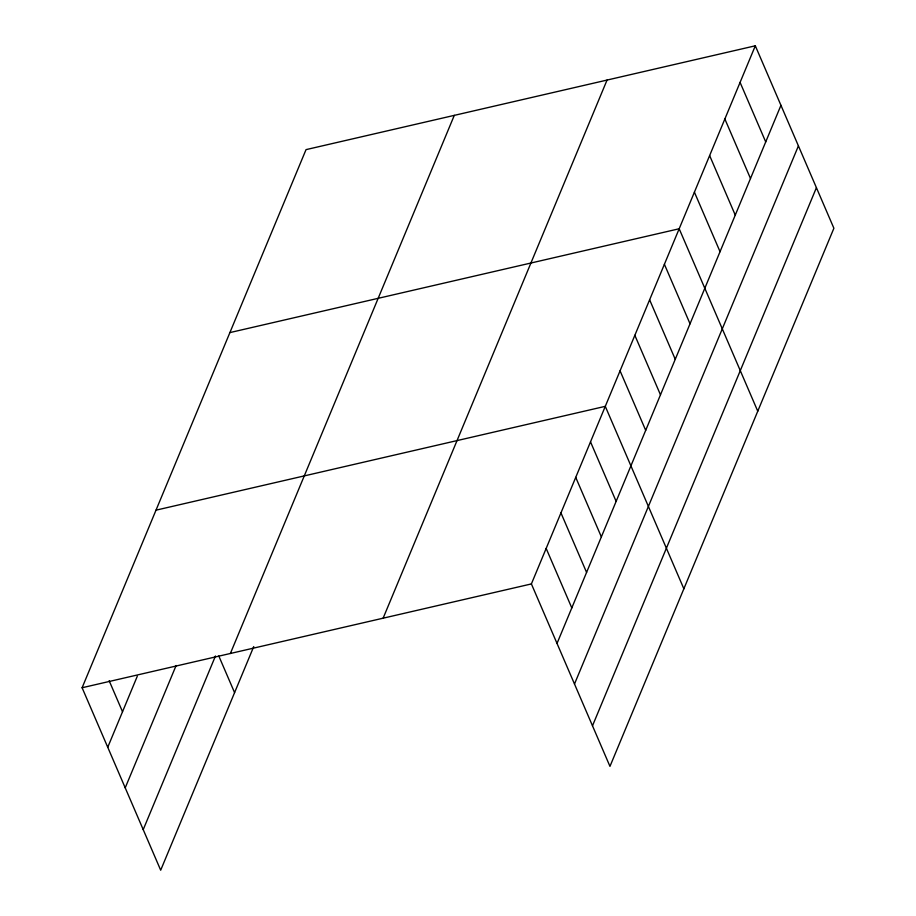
<?xml version="1.0" encoding="UTF-8"?>
<svg xmlns="http://www.w3.org/2000/svg" width="916" height="916" viewBox="0 0 916 916"><rect width="100%" height="100%" fill="white"/><g stroke="black" fill="none" stroke-linecap="round" stroke-linejoin="round"><path stroke-width="1.37" d="M253.743 646.582L160.689 870.2L82.108 687.744L306.036 149.629L755.311 45.8L833.892 228.256L609.964 766.371L531.394 583.927L755.311 45.8M107.745 747.273L137.297 676.237M125.217 787.84L176.124 665.497M143.217 829.633L215.466 655.993M230.374 653.486L454.302 115.359M383.128 618.185L607.056 80.058M557.02 643.444L780.947 105.317M574.492 684.012L798.42 145.884M592.492 725.804L816.419 187.688M229.905 332.588L679.18 228.76L757.761 411.215M156.006 510.166L605.281 406.338L683.863 588.793M82.108 687.744L531.394 583.927M740.082 82.394L765.719 141.911M724.865 118.988L750.49 178.506M709.637 155.583L735.262 215.1M694.408 192.165L720.045 251.694M664.398 264.277L690.034 323.795M649.627 299.795L675.252 359.312M634.845 335.313L660.482 394.83M620.063 370.831L645.7 430.348M590.511 441.856L616.136 501.373M575.729 477.373L601.365 536.89M560.947 512.891L586.583 572.408M546.165 548.409L571.802 607.926M218.798 655.982L234.576 692.622M109.153 680.702L122.526 711.755"/></g></svg>
